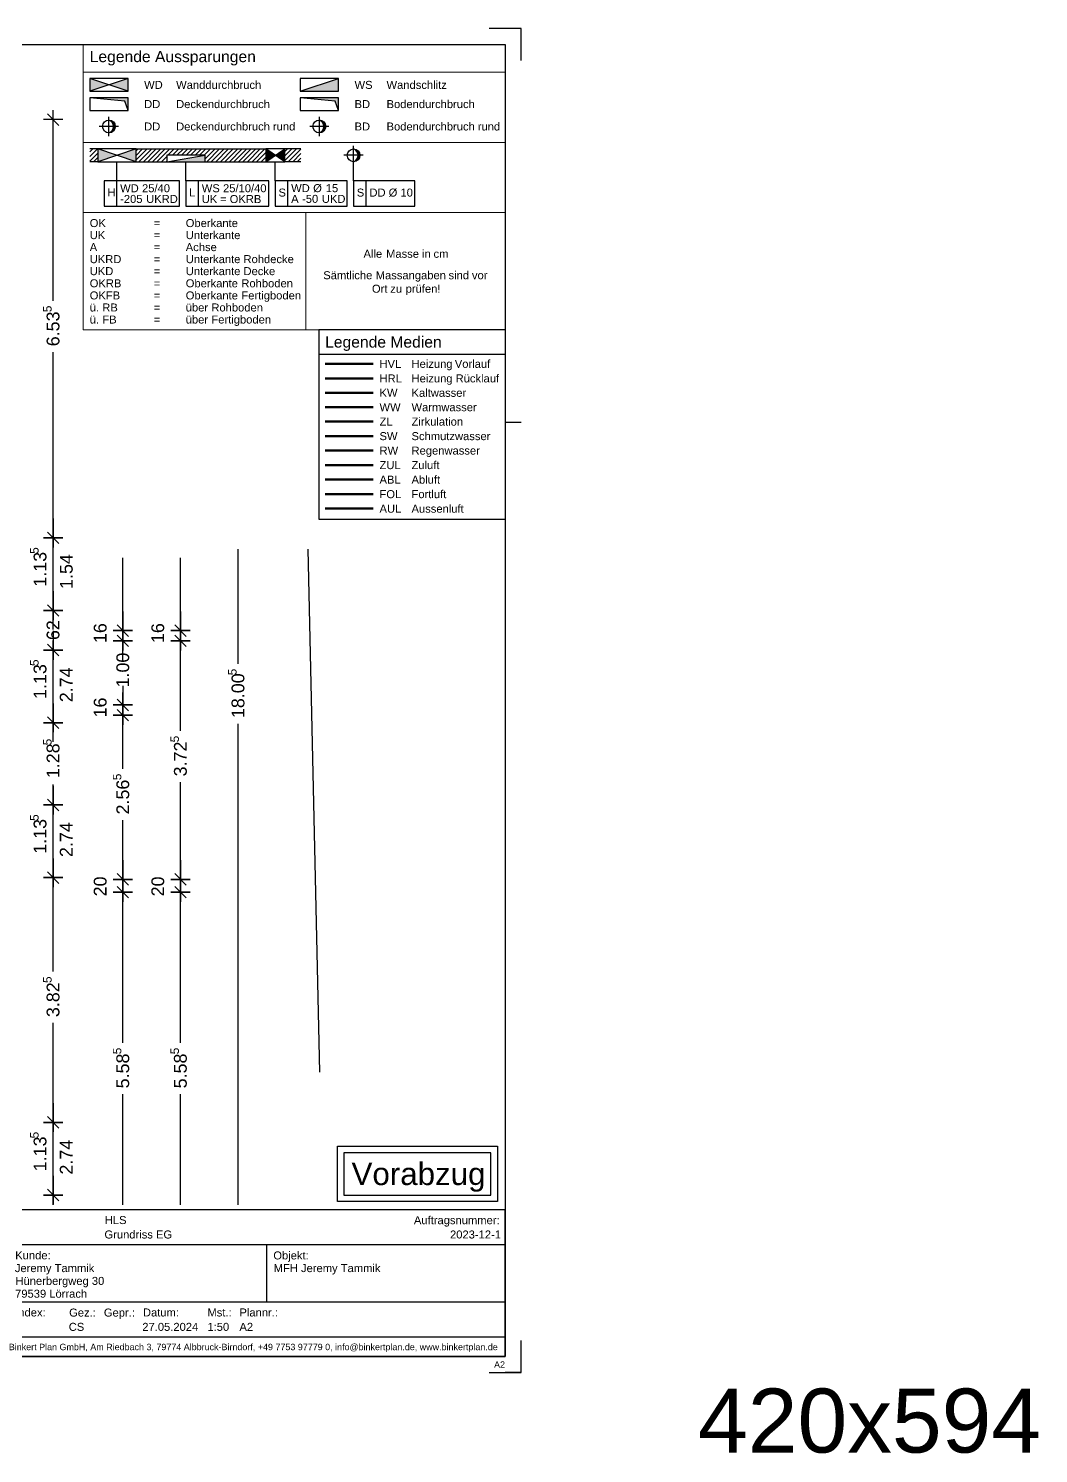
# Model space of a CAD drawing. Extents: x 0 to 756, y -25 to 420.
# Drawn here: x 440.1 to 755.7, y -25.3 to 420 of the extents above; entities that cross this region are included whole.
import ezdxf
from ezdxf.lldxf.tags import DXFTag

# ---------------------------------------------------------------- set-up
doc = ezdxf.new("R2010")
doc.units = 0
doc.layers.get('0').update_dxf_attribs({"lineweight": 25})
doc.layers.get('DEFPOINTS').update_dxf_attribs({"lineweight": 25})
for name, color, linetype, lineweight in [('Standard', 7, 'Continuous', 25), ('X_Legende', 7, 'Continuous', 25), ('X_Plankopf_PB', 7, 'Continuous', 25), ('X_Planrahmen', 7, 'Continuous', 25), ('X_Stempel_Vorabzug', 7, 'Continuous', 25)]:
    doc.layers.add(name, color=color, linetype=linetype, lineweight=lineweight)
doc.styles.get("Standard").update_dxf_attribs({"font": 'arial.ttf'})
tags = doc.linetypes.add('fein_strichliert', pattern=[4, 1, -2, 1]).pattern_tags.tags
tags[8:9] = [DXFTag(74, 4), DXFTag(75, 0), DXFTag(340, '0'), DXFTag(46, 0.0), DXFTag(50, 0.0), DXFTag(44, 0.0), DXFTag(45, 0.0)]
tags[6:7] = [DXFTag(74, 4), DXFTag(75, 0), DXFTag(340, '0'), DXFTag(46, 0.0), DXFTag(50, 0.0), DXFTag(44, 0.0), DXFTag(45, 0.0)]
tags[4:5] = [DXFTag(74, 4), DXFTag(75, 0), DXFTag(340, '0'), DXFTag(46, 0.0), DXFTag(50, 0.0), DXFTag(44, 0.0), DXFTag(45, 0.0)]

# ---------------------------------------------------------------- blocks, each defined once
blk = doc.blocks.new('Blockreferenz-A0T78OPROY', base_point=(0, -25))
at = {"layer": 'X_Planrahmen', "color": 0, "linetype": 'ByBlock', "lineweight": -2, "ltscale": 0.25}
for p, q in [((594, 420), (584, 420)), ((594, 410), (594, 420)), ((20, 415), (589, 415)), ((589, 415), (589, 5)), ((589, 297), (594, 297)), ((594, 0), (594, 10)), ((589, 5), (20, 5)), ((584, 0), (594, 0))]:
    blk.add_line(p, q, dxfattribs=at)
at = {"layer": 'X_Planrahmen', "color": 0, "lineweight": -2, "insert": (649.32, -5), "char_height": 20, "attachment_point": 1}
blk.add_mtext('{\\fArial;420x594}', dxfattribs=at)
blk = doc.blocks.new('Blockreferenz-A0T78OPTOY', base_point=(404, 0))
at = {"layer": 'X_Plankopf_PB', "linetype": 'ByBlock', "lineweight": -2, "ltscale": 0.25, "true_color": 0x380282}
for points in [[(414.73, 26.52), (414.69, 27.42), (414.41, 28.28), (413.91, 29.03), (413.23, 29.62), (412.41, 30.01), (411.53, 30.16), (410.7, 30.09), (409.92, 29.81), (409.23, 29.34), (408.69, 28.71), (408.32, 27.97), (408.14, 27.16), (408.14, 21.75), (407.09, 22.84), (406.37, 24.18), (406.04, 25.66), (406.04, 37.86), (408.23, 37.86), (408.23, 30.74), (409.21, 31.59), (410.4, 32.11), (411.68, 32.29), (413.11, 32.06), (414.44, 31.47), (415.56, 30.55), (416.4, 29.37), (416.89, 28), (417.01, 26.56), (416.83, 25), (416.28, 23.53), (415.37, 22.24), (414.57, 21.54), (413.63, 21.04), (412.59, 20.78), (411.53, 20.76), (411.07, 20.79), (410.62, 20.86), (410.62, 22.85), (411.07, 22.79), (411.52, 22.77), (412.24, 22.85), (412.91, 23.1), (413.5, 23.51), (413.98, 24.05), (414.41, 24.81), (414.67, 25.64)], [(414.63, 18.57), (414.65, 18.7), (414.69, 18.82), (414.77, 18.92), (414.87, 19), (414.99, 19.04), (415.12, 19.06), (415.24, 19.04), (415.36, 19), (415.46, 18.92), (415.54, 18.82), (415.59, 18.7), (415.6, 18.57), (415.59, 18.45), (415.54, 18.33), (415.46, 18.23), (415.36, 18.15), (415.24, 18.1), (415.12, 18.09), (414.99, 18.1), (414.87, 18.15), (414.77, 18.23), (414.69, 18.33), (414.65, 18.45)], [(420.09, 13.55), (420.09, 19.07), (420.86, 19.07), (420.86, 16.01), (422.16, 17.31), (423.14, 17.31), (421.44, 15.61), (423.3, 13.55), (422.31, 13.55), (420.86, 15.19), (420.86, 13.55)], [(427.12, 13.55), (427.12, 16.15), (427.25, 16.47), (427.44, 16.76), (427.7, 17), (428.11, 17.21), (428.56, 17.31), (429.36, 17.31), (429.36, 18.44), (430.12, 18.44), (430.12, 17.31), (431.06, 17.31), (431.06, 16.6), (430.12, 16.6), (430.12, 15.12), (430.2, 14.87), (430.34, 14.64), (430.53, 14.46), (430.76, 14.34), (431.02, 14.28), (431.02, 13.55), (430.54, 13.64), (430.1, 13.86), (429.74, 14.19), (429.49, 14.61), (429.36, 15.08), (429.36, 16.6), (428.64, 16.6), (428.39, 16.52), (428.17, 16.38), (427.99, 16.17), (427.88, 15.93), (427.88, 13.55)], [(418.66, 15.85), (418.6, 16.06), (418.49, 16.25), (418.33, 16.41), (418.14, 16.52), (417.92, 16.57), (417.7, 16.57), (417.49, 16.52), (417.3, 16.41), (417.14, 16.25), (417.02, 16.06), (416.96, 15.85), (416.96, 13.55), (416.2, 13.55), (416.2, 16.08), (416.36, 16.49), (416.62, 16.84), (416.97, 17.11), (417.38, 17.27), (417.81, 17.31), (418.25, 17.27), (418.66, 17.11), (419, 16.84), (419.27, 16.49), (419.42, 16.08), (419.42, 13.55), (418.66, 13.55)], [(415.5, 12.97), (415.5, 10.57), (415.52, 10.25), (415.64, 9.95), (415.83, 9.69), (416.08, 9.5), (416.38, 9.38), (416.38, 8.7), (415.89, 8.83), (415.45, 9.08), (415.1, 9.44), (414.86, 9.88), (414.74, 10.37), (414.74, 12.97)], [(420.74, 11.21), (420.9, 11.62), (421.16, 11.97), (421.51, 12.24), (421.92, 12.4), (422.35, 12.45), (422.79, 12.4), (423.2, 12.24), (423.54, 11.97), (423.81, 11.62), (423.96, 11.21), (423.96, 8.69), (423.2, 8.69), (423.2, 10.99), (423.14, 11.2), (423.03, 11.39), (422.87, 11.54), (422.68, 11.65), (422.46, 11.7), (422.24, 11.7), (422.03, 11.65), (421.84, 11.54), (421.68, 11.39), (421.56, 11.2), (421.5, 10.99), (421.5, 8.69), (420.74, 8.69)]]:
    blk.add_hatch(color=196, dxfattribs=at).paths.add_polyline_path(points)
at = {"layer": 'X_Plankopf_PB', "color": 0, "linetype": 'ByBlock', "lineweight": -2, "ltscale": 0.25}
for p, q in [((404, 5), (404, 50.91)), ((404, 50.91), (589, 50.91)), ((589, 5), (589, 50.91)), ((589, 39.9), (404, 39.9)), ((433.96, 11.04), (433.96, 39.9)), ((514.61, 22.05), (514.61, 39.9)), ((589, 22.05), (433.96, 22.05)), ((589, 11.04), (433.96, 11.04)), ((404, 5), (589, 5)), ((594, 0), (594, 5)), ((594, 0), (589, 0))]:
    blk.add_line(p, q, dxfattribs=at)
at = {"layer": 'X_Plankopf_PB', "color": 196, "linetype": 'ByBlock', "lineweight": -2, "ltscale": 0.25, "true_color": 0x380282}
for points in [[(411.29, 19.12), (410.62, 14.94), (410.56, 15.43)], [(411.29, 19.12), (410.56, 15.43), (410.56, 19.12)], [(411.29, 19.12), (410.8, 14.48), (410.62, 14.94)], [(411.29, 19.12), (411.1, 14.09), (410.8, 14.48)], [(411.29, 19.12), (411.24, 15.37), (411.1, 14.09)], [(411.28, 15.72), (411.29, 19.12), (411.24, 15.37)], [(411.29, 16.89), (411.28, 15.72), (411.29, 19.12)], [(411.24, 15.37), (411.1, 14.09), (411.28, 15.02)], [(411.45, 13.81), (411.1, 14.09), (411.28, 15.02)], [(411.41, 16.03), (411.29, 16.89), (411.28, 15.72)], [(411.45, 13.81), (411.28, 15.02), (411.41, 14.7)], [(411.8, 17.16), (411.41, 16.03), (411.29, 16.89)], [(411.61, 16.29), (411.8, 17.16), (411.41, 16.03)], [(411.45, 13.81), (411.41, 14.7), (411.61, 14.45)], [(411.45, 13.81), (411.61, 14.45), (411.86, 13.63)], [(411.84, 16.47), (411.61, 16.29), (411.8, 17.16)], [(411.61, 14.45), (411.84, 14.27), (411.86, 13.63)], [(412.38, 17.26), (411.84, 16.47), (411.8, 17.16)], [(412.38, 17.26), (412.09, 16.58), (411.84, 16.47)], [(411.84, 14.27), (411.86, 13.63), (412.09, 14.16)], [(411.86, 13.63), (412.09, 14.16), (412.31, 13.55)], [(412.38, 17.26), (412.38, 16.61), (412.09, 16.58)], [(412.09, 14.16), (412.31, 13.55), (412.38, 14.12)], [(412.31, 13.55), (412.38, 14.12), (412.44, 13.55)], [(412.52, 16.6), (412.38, 16.61), (412.38, 17.26)], [(412.52, 16.6), (412.38, 17.26), (412.85, 17.19)], [(412.38, 14.12), (412.44, 13.55), (412.66, 14.16)], [(412.44, 13.55), (412.66, 14.16), (412.9, 13.63)], [(412.52, 16.6), (412.85, 17.19), (412.65, 16.58)], [(412.91, 16.47), (412.65, 16.58), (412.85, 17.19)], [(412.66, 14.16), (412.9, 13.63), (412.91, 14.27)], [(412.91, 16.47), (412.85, 17.19), (413.29, 17.01)], [(412.9, 13.63), (412.91, 14.27), (413.33, 13.83)], [(412.91, 16.47), (413.29, 17.01), (413.15, 16.29)], [(412.91, 14.27), (413.15, 14.45), (413.33, 13.83)], [(413.34, 16.03), (413.15, 16.29), (413.29, 17.01)], [(413.15, 14.45), (413.33, 13.83), (413.34, 14.7)], [(413.34, 16.03), (413.29, 17.01), (413.66, 16.71)], [(413.33, 13.83), (413.34, 14.7), (413.7, 14.13)], [(413.34, 16.03), (413.66, 16.71), (413.47, 15.72)], [(413.34, 14.7), (413.7, 14.13), (413.47, 15.02)], [(413.66, 16.71), (413.52, 15.37), (413.47, 15.72)], [(413.7, 14.13), (413.47, 15.02), (413.52, 15.37)], [(413.7, 14.13), (413.66, 16.71), (413.52, 15.37)], [(413.95, 16.33), (413.7, 14.13), (413.66, 16.71)], [(413.97, 14.51), (413.95, 16.33), (413.7, 14.13)], [(414.13, 15.89), (413.97, 14.51), (413.95, 16.33)], [(414.14, 14.95), (414.13, 15.89), (413.97, 14.51)], [(414.2, 15.42), (414.14, 14.95), (414.13, 15.89)], [(414.74, 13.55), (414.74, 17.32), (415.5, 13.55), (415.5, 17.32)], [(423.14, 15.95), (423.13, 15), (423.1, 15.48)], [(423.13, 15), (423.14, 15.95), (423.29, 14.55)], [(423.14, 15.95), (423.29, 14.55), (423.31, 16.38)], [(423.29, 14.55), (423.31, 16.38), (423.56, 14.15)], [(423.31, 16.38), (423.56, 14.15), (423.59, 16.75)], [(423.56, 14.15), (423.59, 16.75), (423.93, 13.84)], [(423.95, 17.04), (423.8, 15.8), (423.59, 16.75)], [(423.8, 15.8), (423.59, 16.75), (423.8, 15.17)], [(423.59, 16.75), (423.8, 15.17), (423.93, 13.84)], [(423.92, 16.05), (423.95, 17.04), (423.8, 15.8)], [(426.59, 15.17), (423.8, 15.17), (423.8, 15.8)], [(426.59, 15.17), (423.8, 15.8), (425.83, 15.8)], [(423.8, 15.17), (423.93, 13.84), (423.84, 14.91)], [(423.93, 13.84), (423.84, 14.91), (423.95, 14.67)], [(424.09, 16.27), (423.92, 16.05), (423.95, 17.04)], [(424.36, 13.63), (423.93, 13.84), (423.95, 14.67)], [(424.09, 16.27), (423.95, 17.04), (424.38, 17.21)], [(424.36, 13.63), (423.95, 14.67), (424.12, 14.46)], [(424.09, 16.27), (424.38, 17.21), (424.31, 16.44)], [(424.36, 13.63), (424.12, 14.46), (424.33, 14.29)], [(424.56, 16.55), (424.31, 16.44), (424.38, 17.21)], [(424.36, 13.63), (424.33, 14.29), (424.57, 14.19)], [(424.36, 13.63), (424.57, 14.19), (424.84, 13.55)], [(424.56, 16.55), (424.38, 17.21), (424.85, 17.26)], [(424.56, 16.55), (424.85, 17.26), (424.84, 16.6)], [(424.57, 14.19), (424.84, 14.15), (424.84, 13.55)], [(424.84, 16.6), (424.85, 17.26), (425.11, 16.56)], [(424.84, 14.15), (424.84, 13.55), (425.19, 14.21)], [(424.84, 13.55), (425.19, 14.21), (425.35, 13.62)], [(424.85, 17.26), (425.11, 16.56), (425.29, 17.21)], [(425.11, 16.56), (425.29, 17.21), (425.36, 16.45)], [(425.19, 14.21), (425.35, 13.62), (425.51, 14.36)], [(425.29, 17.21), (425.36, 16.45), (425.72, 17.05)], [(425.35, 13.62), (425.51, 14.36), (425.83, 13.82)], [(425.36, 16.45), (425.72, 17.05), (425.58, 16.28)], [(425.51, 14.36), (425.78, 14.58), (425.83, 13.82)], [(425.74, 16.06), (425.58, 16.28), (425.72, 17.05)], [(425.74, 16.06), (425.72, 17.05), (426.08, 16.78)], [(425.74, 16.06), (426.08, 16.78), (425.83, 15.8)], [(425.78, 14.58), (425.83, 13.82), (426, 14.86)], [(426.59, 15.17), (425.83, 15.8), (426.08, 16.78)], [(425.83, 13.82), (426, 14.86), (426.25, 14.13)], [(426, 14.86), (426.25, 14.13), (426.57, 14.53)], [(426.59, 15.17), (426.08, 16.78), (426.36, 16.43)], [(426.59, 15.17), (426.36, 16.43), (426.53, 16.01)], [(426.59, 15.17), (426.53, 16.01), (426.59, 15.56)], [(411.29, 6.84), (410.56, 10.53), (410.62, 11.02)], [(411.29, 6.84), (410.56, 6.84), (410.56, 10.53)], [(411.29, 6.84), (410.62, 11.02), (410.8, 11.48)], [(411.29, 6.84), (410.8, 11.48), (411.1, 11.87)], [(411.47, 12.16), (411.28, 10.94), (411.1, 11.87)], [(411.28, 10.94), (411.1, 11.87), (411.24, 10.59)], [(411.1, 11.87), (411.24, 10.59), (411.29, 6.84)], [(411.24, 10.59), (411.29, 6.84), (411.28, 10.24)], [(411.41, 11.26), (411.47, 12.16), (411.28, 10.94)], [(411.29, 6.84), (411.28, 10.24), (411.29, 9.08)], [(411.28, 10.24), (411.29, 9.08), (411.41, 9.93)], [(411.29, 9.08), (411.41, 9.93), (411.8, 8.8)], [(411.61, 11.51), (411.41, 11.26), (411.47, 12.16)], [(411.41, 9.93), (411.8, 8.8), (411.61, 9.67)], [(411.91, 12.35), (411.61, 11.51), (411.47, 12.16)], [(411.91, 12.35), (411.84, 11.7), (411.61, 11.51)], [(411.8, 8.8), (411.61, 9.67), (411.84, 9.49)], [(412.38, 8.71), (411.8, 8.8), (411.84, 9.49)], [(411.91, 12.35), (412.09, 11.8), (411.84, 11.7)], [(412.38, 8.71), (411.84, 9.49), (412.09, 9.39)], [(411.91, 12.35), (412.38, 12.41), (412.09, 11.8)], [(412.38, 12.41), (412.38, 11.84), (412.09, 11.8)], [(412.38, 8.71), (412.09, 9.39), (412.38, 9.35)], [(412.85, 12.34), (412.66, 11.8), (412.38, 12.41)], [(412.66, 11.8), (412.38, 12.41), (412.38, 11.84)], [(412.85, 8.77), (412.38, 8.71), (412.52, 9.36)], [(412.38, 8.71), (412.38, 9.35), (412.52, 9.36)], [(412.85, 8.77), (412.52, 9.36), (412.65, 9.38)], [(412.85, 8.77), (412.65, 9.38), (412.91, 9.49)], [(412.91, 11.7), (412.85, 12.34), (412.66, 11.8)], [(413.3, 12.15), (412.91, 11.7), (412.85, 12.34)], [(412.85, 8.77), (412.91, 9.49), (413.29, 8.96)], [(413.3, 12.15), (413.15, 11.51), (412.91, 11.7)], [(412.91, 9.49), (413.15, 9.67), (413.29, 8.96)], [(413.34, 11.26), (413.3, 12.15), (413.15, 11.51)], [(413.15, 9.67), (413.29, 8.96), (413.34, 9.93)], [(413.29, 8.96), (413.34, 9.93), (413.66, 9.25)], [(413.68, 11.86), (413.34, 11.26), (413.3, 12.15)], [(413.47, 10.94), (413.68, 11.86), (413.34, 11.26)], [(413.34, 9.93), (413.66, 9.25), (413.47, 10.24)], [(413.52, 10.59), (413.47, 10.94), (413.68, 11.86)], [(413.47, 10.24), (413.52, 10.59), (413.66, 9.25)], [(413.52, 10.59), (413.66, 9.25), (413.68, 11.86)], [(413.66, 9.25), (413.68, 11.86), (413.95, 9.63)], [(413.68, 11.86), (413.95, 9.63), (413.96, 11.47)], [(413.95, 9.63), (413.96, 11.47), (414.13, 10.07)], [(413.96, 11.47), (414.13, 10.07), (414.14, 11.02)], [(414.13, 10.07), (414.14, 11.02), (414.2, 10.54)], [(416.53, 10.54), (416.59, 11.02), (416.59, 10.07)], [(416.59, 11.02), (416.59, 10.07), (416.76, 11.47)], [(416.59, 10.07), (416.76, 11.47), (416.78, 9.63)], [(416.76, 11.47), (416.78, 9.63), (417.05, 11.86)], [(416.78, 9.63), (417.05, 11.86), (417.06, 9.25)], [(417.05, 11.86), (417.26, 10.94), (417.43, 12.15)], [(417.06, 9.25), (417.21, 10.59), (417.05, 11.86)], [(417.21, 10.59), (417.05, 11.86), (417.26, 10.94)], [(417.26, 10.24), (417.06, 9.25), (417.21, 10.59)], [(417.44, 8.96), (417.26, 10.24), (417.06, 9.25)], [(417.26, 10.94), (417.43, 12.15), (417.39, 11.26)], [(417.39, 9.93), (417.44, 8.96), (417.26, 10.24)], [(417.58, 11.51), (417.39, 11.26), (417.43, 12.15)], [(417.44, 8.96), (417.39, 9.93), (417.58, 9.67)], [(417.58, 11.51), (417.43, 12.15), (417.87, 12.34)], [(417.88, 8.77), (417.44, 8.96), (417.58, 9.67)], [(417.58, 11.51), (417.87, 12.34), (417.82, 11.7)], [(417.88, 8.77), (417.58, 9.67), (417.82, 9.49)], [(418.07, 11.8), (417.82, 11.7), (417.87, 12.34)], [(417.88, 8.77), (417.82, 9.49), (418.08, 9.38)], [(418.07, 11.8), (417.87, 12.34), (418.35, 12.41)], [(417.88, 8.77), (418.08, 9.38), (418.35, 8.71)], [(418.07, 11.8), (418.35, 12.41), (418.35, 11.84)], [(418.08, 9.38), (418.2, 9.36), (418.35, 8.71)], [(418.2, 9.36), (418.35, 8.71), (418.35, 9.35)], [(418.82, 12.35), (418.35, 11.84), (418.35, 12.41)], [(418.82, 12.35), (418.64, 11.8), (418.35, 11.84)], [(418.35, 9.35), (418.93, 8.8), (418.64, 9.39)], [(418.35, 8.71), (418.35, 9.35), (418.93, 8.8)], [(418.82, 12.35), (418.89, 11.7), (418.64, 11.8)], [(418.64, 9.39), (418.89, 9.49), (418.93, 8.8)], [(418.82, 12.35), (419.26, 12.16), (418.89, 11.7)], [(419.26, 12.16), (419.12, 11.51), (418.89, 11.7)], [(418.89, 9.49), (418.93, 8.8), (419.12, 9.67)], [(418.93, 8.8), (419.12, 9.67), (419.44, 9.08)], [(419.32, 11.26), (419.26, 12.16), (419.12, 11.51)], [(419.12, 9.67), (419.44, 9.08), (419.32, 9.93)], [(419.63, 11.87), (419.32, 11.26), (419.26, 12.16)], [(419.45, 10.94), (419.63, 11.87), (419.32, 11.26)], [(419.44, 9.08), (419.32, 9.93), (419.45, 10.24)], [(420.17, 8.69), (419.44, 9.08), (419.45, 10.24)], [(420.17, 8.69), (419.44, 8.69), (419.44, 9.08)], [(419.49, 10.59), (419.45, 10.94), (419.63, 11.87)], [(420.17, 8.69), (419.45, 10.24), (419.49, 10.59)], [(420.17, 8.69), (419.49, 10.59), (419.63, 11.87)], [(420.17, 8.69), (419.63, 11.87), (419.93, 11.48)], [(420.17, 8.69), (419.93, 11.48), (420.11, 11.02)], [(420.17, 8.69), (420.11, 11.02), (420.17, 10.53)]]:
    blk.add_solid(points, dxfattribs=at)
at = {"layer": 'X_Plankopf_PB', "color": 0, "linetype": 'ByBlock', "lineweight": -2, "ltscale": 0.25, "attachment_point": 1}
for s, insert, char_height in [('{\\fArial;Planungsphase:}', (406, 48.91), 2.5), ('{\\fArial;Auftragsnummer:}', (560.53, 48.87), 2.5), ('{\\fArial;2023-12-1}', (571.82, 44.4), 2.5), ('{\\fArial;Kunde:}', (435.96, 37.9), 2.5), ('{\\fArial;Objekt:}', (516.61, 37.86), 2.5), ('{\\fArial;Index:}', (435.96, 20.04), 2.5), ('{\\fArial;Gez.:}', (452.81, 20), 2.5), ('{\\fArial;Gepr.:}', (463.66, 20), 2.5), ('{\\fArial;Datum:}', (475.87, 20.04), 2.5), ('{\\fArial;Mst.:}', (496.02, 20.04), 2.5), ('{\\fArial;Plannr.:}', (506.02, 20.04), 2.5), ('{\\fArial;0}', (435.96, 15.53), 2.5), ('{\\fArial;1:50}', (496.02, 15.54), 2.5), ('{\\fArial;A2}', (506.02, 15.54), 2.5), ('{\\fArial;Binkert Plan GmbH, Am Riedbach 3, 79774 Albbruck-Birndorf, +49 7753 97779 0, info@binkertplan.de, www.binkertplan.de}', (433.96, 9), 2)]:
    blk.add_mtext(s, dxfattribs=dict(at, insert=insert, char_height=char_height))
at = {"layer": 'X_Plankopf_PB', "color": 0, "lineweight": -2, "attachment_point": 1}
for s, insert, char_height in [('{\\fArial;Entwurf}', (405.99, 44.4), 2.5), ('{\\fArial;Grundriss EG}', (463.84, 44.4), 2.5), ('{\\fArial;HLS}', (463.94, 48.91), 2.5), ('{\\fArial;Jeremy Tammik}', (435.85, 33.9), 2.5), ('{\\fArial;MFH Jeremy Tammik}', (516.72, 33.9), 2.5), ('{\\fArial;Hünerbergweg 30}', (436.03, 29.9), 2.5), ('{\\fArial;79539 Lörrach}', (435.92, 25.9), 2.5), ('{\\fArial;CS}', (452.69, 15.54), 2.5), ('{\\fArial;27.05.2024}', (475.67, 15.54), 2.5), ('{\\fArial;A2}', (585.58, 3.5), 2)]:
    blk.add_mtext(s, dxfattribs=dict(at, insert=insert, char_height=char_height))
blk = doc.blocks.new('Blockreferenz-A0T78OPVOY', base_point=(536.61, 53.49))
at = {"color": 0, "linetype": 'ByBlock', "lineweight": -2, "ltscale": 0.25}
for p, q in [((536.61, 70.71), (586.61, 70.71)), ((536.61, 53.49), (536.61, 70.71)), ((586.61, 70.71), (586.61, 53.49)), ((586.61, 53.49), (536.61, 53.49))]:
    blk.add_line(p, q, dxfattribs=at)
at = {"color": 1, "linetype": 'ByBlock', "lineweight": -2, "ltscale": 0.25, "true_color": 0xff0000}
for p, q in [((538.61, 68.71), (538.61, 55.49)), ((584.61, 68.71), (538.61, 68.71)), ((584.61, 55.49), (584.61, 68.71)), ((538.61, 55.49), (584.61, 55.49))]:
    blk.add_line(p, q, dxfattribs=at)
at = {"color": 1, "lineweight": -2, "true_color": 0xff0000, "insert": (541.05, 65.6), "char_height": 7, "attachment_point": 1}
blk.add_mtext('{\\fArial;Vorabzug}', dxfattribs=at)
blk = doc.blocks.new('Blockreferenz-A0T78OPXOY', base_point=(530.79, 266.7))
at = {"layer": 'X_Legende', "color": 0, "linetype": 'ByBlock', "lineweight": -2, "ltscale": 0.25}
for p, q in [((589, 325.81), (530.79, 325.81)), ((530.79, 325.81), (530.79, 266.7)), ((589, 325.81), (589, 266.7)), ((530.79, 318.24), (589, 318.24)), ((530.79, 266.7), (589, 266.7))]:
    blk.add_line(p, q, dxfattribs=at)
at = {"layer": 'X_Legende', "color": 1, "linetype": 'ByBlock', "lineweight": 70, "ltscale": 0.7, "true_color": 0xff0000}
blk.add_line((547.79, 315.23), (532.79, 315.23), dxfattribs=at)
at = {"layer": 'X_Legende', "color": 5, "linetype": 'fein_strichliert', "lineweight": 70, "ltscale": 0.49, "true_color": 0x0000ff}
blk.add_line((547.79, 310.68), (532.79, 310.68), dxfattribs=at)
at = {"layer": 'X_Legende', "color": 3, "linetype": 'ByBlock', "lineweight": 70, "ltscale": 0.7, "true_color": 0x00ff00}
blk.add_line((547.79, 306.18), (532.79, 306.18), dxfattribs=at)
at = {"layer": 'X_Legende', "color": 1, "linetype": 'fein_strichliert', "lineweight": 70, "ltscale": 0.49, "true_color": 0xff0000}
blk.add_line((547.79, 301.68), (532.79, 301.68), dxfattribs=at)
at = {"layer": 'X_Legende', "color": 230, "linetype": 'fein_strichliert', "lineweight": 70, "ltscale": 0.49, "true_color": 0xff0080}
blk.add_line((547.79, 297.18), (532.79, 297.18), dxfattribs=at)
at = {"layer": 'X_Legende', "color": 57, "linetype": 'ByBlock', "lineweight": 70, "ltscale": 0.7, "true_color": 0x808040}
blk.add_line((547.79, 292.64), (532.79, 292.64), dxfattribs=at)
at = {"layer": 'X_Legende', "color": 150, "linetype": 'fein_strichliert', "lineweight": 70, "ltscale": 0.49, "true_color": 0x0080ff}
blk.add_line((547.79, 288.13), (532.79, 288.13), dxfattribs=at)
at = {"layer": 'X_Legende', "color": 6, "linetype": 'ByBlock', "lineweight": 70, "ltscale": 0.7, "true_color": 0xff00ff}
blk.add_line((547.79, 283.59), (532.79, 283.59), dxfattribs=at)
at = {"layer": 'X_Legende', "color": 2, "linetype": 'ByBlock', "lineweight": 70, "ltscale": 0.7, "true_color": 0xffff00}
blk.add_line((547.79, 279.05), (532.79, 279.05), dxfattribs=at)
at = {"layer": 'X_Legende', "color": 24, "linetype": 'ByBlock', "lineweight": 70, "ltscale": 0.7, "true_color": 0x993300}
blk.add_line((547.79, 274.51), (532.79, 274.51), dxfattribs=at)
at = {"layer": 'X_Legende', "color": 70, "linetype": 'ByBlock', "lineweight": 70, "ltscale": 0.7, "true_color": 0x66ff33}
blk.add_line((547.79, 269.97), (532.79, 269.97), dxfattribs=at)
at = {"layer": 'X_Legende', "color": 0, "linetype": 'ByBlock', "lineweight": -2, "ltscale": 0.25, "attachment_point": 1}
for s, insert, char_height in [('{\\fArial;Legende Medien}', (532.79, 323.8), 3.5), ('{\\fArial;HVL}', (549.79, 316.46), 2.5), ('{\\fArial;Heizung}', (559.79, 316.46), 2.5), ('{\\fArial;Vorlauf}', (573.31, 316.46), 2.5), ('{\\fArial;HRL}', (549.79, 311.91), 2.5), ('{\\fArial;Heizung}', (559.79, 311.91), 2.5), ('{\\fArial;Rücklauf}', (573.57, 311.91), 2.5), ('{\\fArial;KW}', (549.79, 307.41), 2.5), ('{\\fArial;Kaltwasser}', (559.79, 307.41), 2.5), ('{\\fArial;WW}', (549.79, 302.91), 2.5), ('{\\fArial;Warmwasser}', (559.79, 302.91), 2.5), ('{\\fArial;ZL}', (549.79, 298.41), 2.5), ('{\\fArial;Zirkulation}', (559.79, 298.41), 2.5), ('{\\fArial;SW}', (549.79, 293.87), 2.5), ('{\\fArial;Schmutzwasser}', (559.79, 293.87), 2.5), ('{\\fArial;RW}', (549.79, 289.36), 2.5), ('{\\fArial;Regenwasser}', (559.79, 289.36), 2.5), ('{\\fArial;ZUL}', (549.79, 284.82), 2.5), ('{\\fArial;Zuluft}', (559.79, 284.82), 2.5), ('{\\fArial;ABL}', (549.79, 280.28), 2.5), ('{\\fArial;Abluft}', (559.79, 280.28), 2.5), ('{\\fArial;FOL}', (549.79, 275.74), 2.5), ('{\\fArial;Fortluft}', (559.79, 275.74), 2.5), ('{\\fArial;AUL}', (549.79, 271.2), 2.5), ('{\\fArial;Aussenluft}', (559.79, 271.2), 2.5)]:
    blk.add_mtext(s, dxfattribs=dict(at, insert=insert, char_height=char_height))
blk = doc.blocks.new('Blockreferenz-A0T78OPZOY', base_point=(457.24, 325.81))
at = {"layer": 'X_Legende', "linetype": 'ByBlock', "lineweight": -2, "ltscale": 0.25, "true_color": 0xff0000}
for points in [[(465.24, 391.38), (465.76, 391.31), (466.24, 391.12), (466.66, 390.8), (466.97, 390.38), (467.17, 389.9), (467.24, 389.38), (467.17, 388.87), (466.97, 388.38), (466.66, 387.97), (466.24, 387.65), (465.76, 387.45), (465.24, 387.38), (465.75, 387.65), (466.16, 388.05), (466.46, 388.54), (466.61, 389.1), (466.61, 389.67), (466.46, 390.22), (466.16, 390.72), (465.75, 391.11)], [(530.99, 391.38), (531.5, 391.31), (531.99, 391.12), (532.4, 390.8), (532.72, 390.38), (532.92, 389.9), (532.99, 389.38), (532.92, 388.87), (532.72, 388.38), (532.4, 387.97), (531.99, 387.65), (531.5, 387.45), (530.99, 387.38), (531.49, 387.65), (531.91, 388.05), (532.2, 388.54), (532.36, 389.1), (532.36, 389.67), (532.2, 390.22), (531.91, 390.72), (531.49, 391.11)], [(541.68, 382.38), (542.2, 382.32), (542.68, 382.12), (543.1, 381.8), (543.41, 381.38), (543.61, 380.9), (543.68, 380.38), (543.61, 379.87), (543.41, 379.38), (543.1, 378.97), (542.68, 378.65), (542.2, 378.45), (541.68, 378.38), (542.19, 378.66), (542.6, 379.05), (542.9, 379.54), (543.05, 380.1), (543.05, 380.67), (542.9, 381.22), (542.6, 381.72), (542.19, 382.11)]]:
    blk.add_hatch(color=1, dxfattribs=at).paths.add_polyline_path(points)
at = {"layer": 'X_Legende', "color": 0, "linetype": 'ByBlock', "lineweight": 18, "ltscale": 0.18}
for p, q in [((589, 415), (457.24, 415)), ((457.24, 325.81), (457.24, 415)), ((589, 325.81), (589, 415)), ((589, 406.38), (457.24, 406.38)), ((589, 384.38), (457.24, 384.38)), ((589, 362.49), (457.24, 362.49)), ((526.74, 325.81), (526.74, 362.49)), ((589, 325.81), (457.24, 325.81))]:
    blk.add_line(p, q, dxfattribs=at)
at = {"layer": 'X_Legende', "color": 1, "linetype": 'ByBlock', "lineweight": -2, "ltscale": 0.25, "true_color": 0xff0000}
for p, q in [((459.24, 404.38), (459.24, 400.38)), ((471.24, 404.38), (459.24, 404.38)), ((471.24, 400.38), (459.24, 404.38)), ((471.24, 404.38), (459.24, 400.38)), ((471.24, 400.38), (471.24, 404.38)), ((536.99, 404.38), (524.99, 404.38)), ((524.99, 404.38), (524.99, 400.38)), ((524.99, 400.38), (536.99, 404.38)), ((536.99, 400.38), (536.99, 404.38)), ((459.24, 400.38), (471.24, 400.38)), ((470.2, 397.34), (459.24, 398.38)), ((471.24, 398.38), (459.24, 398.38)), ((459.24, 398.38), (459.24, 394.38)), ((471.24, 394.38), (470.2, 397.34)), ((471.24, 394.38), (471.24, 398.38)), ((524.99, 400.38), (536.99, 400.38)), ((536.99, 398.38), (524.99, 398.38)), ((535.95, 397.34), (524.99, 398.38)), ((524.99, 398.38), (524.99, 394.38)), ((536.99, 394.38), (535.95, 397.34)), ((536.99, 394.38), (536.99, 398.38)), ((459.24, 394.38), (471.24, 394.38)), ((465.24, 386.38), (465.24, 392.38)), ((524.99, 394.38), (536.99, 394.38)), ((530.99, 386.38), (530.99, 392.38)), ((468.24, 389.38), (462.24, 389.38)), ((533.99, 389.38), (527.99, 389.38)), ((541.68, 377.38), (541.68, 383.38)), ((473.74, 378.38), (461.74, 382.38)), ((473.74, 382.38), (461.74, 378.38)), ((473.74, 382.38), (461.74, 382.38)), ((461.74, 382.38), (461.74, 378.38)), ((473.74, 378.38), (473.74, 382.38)), ((495.29, 380.38), (483.29, 380.38)), ((483.29, 380.38), (483.29, 378.38)), ((483.29, 378.38), (495.29, 380.38)), ((495.29, 378.38), (495.29, 380.38)), ((514.22, 382.38), (514.22, 378.38)), ((520.22, 382.38), (514.22, 382.38)), ((514.22, 378.38), (520.22, 382.38)), ((520.22, 378.38), (514.22, 382.38)), ((520.22, 378.38), (520.22, 382.38)), ((544.68, 380.38), (538.68, 380.38)), ((461.74, 378.38), (473.74, 378.38)), ((467.74, 372.38), (467.74, 378.38)), ((483.29, 378.38), (495.29, 378.38)), ((489.29, 372.38), (489.29, 378.38)), ((514.22, 378.38), (520.22, 378.38)), ((517.22, 372.38), (517.22, 378.38)), ((541.68, 372.38), (541.68, 377.38)), ((487.29, 372.38), (463.78, 372.38)), ((463.78, 372.38), (463.78, 364.49)), ((467.74, 364.49), (467.74, 372.38)), ((487.29, 364.49), (487.29, 372.38)), ((515.22, 372.38), (489.29, 372.38)), ((489.29, 372.38), (489.29, 364.49)), ((493.25, 364.49), (493.25, 372.38)), ((515.22, 364.49), (515.22, 372.38)), ((539.68, 372.38), (517.22, 372.38)), ((517.22, 372.38), (517.22, 364.49)), ((521.18, 364.49), (521.18, 372.38)), ((539.68, 364.49), (539.68, 372.38)), ((560.79, 372.38), (541.68, 372.38)), ((541.68, 372.38), (541.68, 364.49)), ((545.64, 364.49), (545.64, 372.38)), ((560.79, 364.49), (560.79, 372.38)), ((463.78, 364.49), (487.29, 364.49)), ((489.29, 364.49), (515.22, 364.49)), ((517.22, 364.49), (539.68, 364.49)), ((541.68, 364.49), (560.79, 364.49))]:
    blk.add_line(p, q, dxfattribs=at)
at = {"layer": 'X_Legende', "color": 8, "lineweight": -2, "true_color": 0x808080}
for p, q in [((459.24, 380), (461.63, 382.38)), ((459.24, 381.41), (460.22, 382.38)), ((459.24, 378.58), (461.74, 381.08)), ((460.46, 378.38), (461.74, 379.67)), ((473.74, 378.94), (477.19, 382.38)), ((473.74, 380.35), (475.77, 382.38)), ((473.74, 381.77), (474.36, 382.38)), ((474.6, 378.38), (478.6, 382.38)), ((476.02, 378.38), (480.02, 382.38)), ((477.43, 378.38), (481.43, 382.38)), ((478.85, 378.38), (482.85, 382.38)), ((480.26, 378.38), (484.26, 382.38)), ((481.67, 378.38), (483.29, 380)), ((483.09, 378.38), (483.29, 378.59)), ((483.67, 380.38), (485.67, 382.38)), ((485.09, 380.38), (487.09, 382.38)), ((486.5, 380.38), (488.5, 382.38)), ((487.92, 380.38), (489.92, 382.38)), ((489.33, 380.38), (491.33, 382.38)), ((490.74, 380.38), (492.74, 382.38)), ((492.16, 380.38), (494.16, 382.38)), ((493.57, 380.38), (495.57, 382.38)), ((494.99, 380.38), (496.99, 382.38)), ((495.29, 379.28), (498.4, 382.38)), ((495.82, 378.38), (499.82, 382.38)), ((497.23, 378.38), (501.23, 382.38)), ((498.64, 378.38), (502.64, 382.38)), ((500.06, 378.38), (504.06, 382.38)), ((501.47, 378.38), (505.47, 382.38)), ((502.89, 378.38), (506.89, 382.38)), ((504.3, 378.38), (508.3, 382.38)), ((505.72, 378.38), (509.72, 382.38)), ((507.13, 378.38), (511.13, 382.38)), ((508.54, 378.38), (512.54, 382.38)), ((509.96, 378.38), (513.96, 382.38)), ((511.37, 378.38), (514.22, 381.23)), ((512.79, 378.38), (514.22, 379.82)), ((520.22, 378.75), (523.86, 382.38)), ((520.22, 380.16), (522.44, 382.38)), ((520.22, 381.58), (521.03, 382.38)), ((521.27, 378.38), (525.22, 382.33)), ((522.69, 378.38), (525.22, 380.92)), ((524.1, 378.38), (525.22, 379.51)), ((514.2, 378.38), (514.22, 378.41))]:
    blk.add_line(p, q, dxfattribs=at)
at = {"layer": 'X_Legende', "color": 8, "linetype": 'ByBlock', "lineweight": -2, "ltscale": 0.25, "true_color": 0x808080}
for p, q in [((461.74, 382.38), (459.24, 382.38)), ((473.74, 382.38), (514.22, 382.38)), ((525.22, 382.38), (520.22, 382.38)), ((461.74, 378.38), (459.24, 378.38)), ((473.74, 378.38), (483.29, 378.38)), ((495.29, 378.38), (514.22, 378.38)), ((525.22, 378.38), (520.22, 378.38))]:
    blk.add_line(p, q, dxfattribs=at)
at = {"layer": 'X_Legende', "color": 1, "linetype": 'ByBlock', "lineweight": -2, "ltscale": 0.25, "true_color": 0xff0000}
for centre in [(465.24, 389.38), (530.99, 389.38), (541.68, 380.38)]:
    blk.add_circle(centre, 2, dxfattribs=at)
for centre in [(464.5, 389.38), (530.24, 389.38), (540.94, 380.38)]:
    blk.add_ellipse(centre, major_axis=(0.74, -2), ratio=1, start_param=0, end_param=2.428543, dxfattribs=at)
for points in [[(459.24, 404.38), (465.24, 402.38), (459.24, 400.38)], [(465.24, 402.38), (471.24, 404.38), (471.24, 400.38)], [(524.99, 400.38), (536.99, 404.38), (536.99, 400.38)], [(459.24, 398.38), (471.24, 398.38), (470.2, 397.34), (471.24, 394.38)], [(524.99, 398.38), (536.99, 398.38), (535.95, 397.34), (536.99, 394.38)], [(461.74, 382.38), (467.74, 380.38), (461.74, 378.38)], [(467.74, 380.38), (473.74, 382.38), (473.74, 378.38)], [(483.29, 378.38), (495.29, 380.38), (495.29, 378.38)], [(514.22, 378.38), (514.22, 382.38), (517.22, 380.38)], [(520.22, 378.38), (517.22, 380.38), (520.22, 382.38)]]:
    blk.add_solid(points, dxfattribs=at)
at = {"layer": 'X_Legende', "color": 0, "linetype": 'ByBlock', "lineweight": -2, "ltscale": 0.25, "attachment_point": 1}
for s, insert, char_height in [('{\\fArial;Legende Aussparungen}', (459.24, 412.99), 3.5), ('{\\fArial;WD}', (476.24, 403.63), 2.5), ('{\\fArial;Wanddurchbruch}', (486.24, 403.63), 2.5), ('{\\fArial;WS}', (541.99, 403.63), 2.5), ('{\\fArial;Wandschlitz}', (551.99, 403.63), 2.5), ('{\\fArial;DD}', (476.24, 397.63), 2.5), ('{\\fArial;Deckendurchbruch}', (486.24, 397.63), 2.5), ('{\\fArial;BD}', (541.99, 397.63), 2.5), ('{\\fArial;Bodendurchbruch}', (551.99, 397.63), 2.5), ('{\\fArial;DD}', (476.24, 390.63), 2.5), ('{\\fArial;Deckendurchbruch}', (486.24, 390.63), 2.5), ('{\\fArial;rund}', (516.48, 390.63), 2.5), ('{\\fArial;BD}', (541.99, 390.63), 2.5), ('{\\fArial;Bodendurchbruch}', (551.99, 390.63), 2.5), ('{\\fArial;rund}', (580.49, 390.63), 2.5), ('{\\fArial;OK}', (459.24, 360.45), 2.5), ('{\\fArial;UK}', (459.24, 356.69), 2.5), ('{\\fArial;=}', (479.24, 360.45), 2.5), ('{\\fArial;Oberkante}', (489.24, 360.45), 2.5), ('{\\fArial;Unterkante}', (489.24, 356.69), 2.5), ('{\\fArial;A}', (459.24, 352.94), 2.5), ('{\\fArial;=}', (479.24, 356.69), 2.5), ('{\\fArial;=}', (479.24, 352.94), 2.5), ('{\\fArial;Achse}', (489.24, 352.94), 2.5), ('{\\fArial;UKRD}', (459.24, 349.18), 2.5), ('{\\fArial;=}', (479.24, 349.18), 2.5), ('{\\fArial;Unterkante}', (489.24, 349.18), 2.5), ('{\\fArial;Rohdecke}', (507.29, 349.18), 2.5), ('{\\fArial;Alle}', (544.79, 350.86), 2.5), ('{\\fArial;Masse}', (551.84, 350.86), 2.5), ('{\\fArial;in}', (563.07, 350.86), 2.5), ('{\\fArial;cm}', (566.67, 350.86), 2.5), ('{\\fArial;UKD}', (459.24, 345.43), 2.5), ('{\\fArial;=}', (479.24, 345.43), 2.5), ('{\\fArial;Unterkante}', (489.24, 345.43), 2.5), ('{\\fArial;Decke}', (507.29, 345.43), 2.5), ('{\\fArial;OKRB}', (459.24, 341.63), 2.5), ('{\\fArial;=}', (479.24, 341.63), 2.5), ('{\\fArial;Oberkante}', (489.24, 341.63), 2.5), ('{\\fArial;Rohboden}', (506.62, 341.63), 2.5), ('{\\fArial;OKFB}', (459.24, 337.84), 2.5), ('{\\fArial;ü.}', (459.24, 334.07), 2.5), ('{\\fArial;RB}', (463.17, 334.07), 2.5), ('{\\fArial;=}', (479.24, 337.84), 2.5), ('{\\fArial;Oberkante}', (489.24, 337.84), 2.5), ('{\\fArial;über}', (489.24, 334.07), 2.5), ('{\\fArial;Rohboden}', (497.25, 334.07), 2.5), ('{\\fArial;Fertigboden}', (506.63, 337.84), 2.5), ('{\\fArial;ü.}', (459.24, 330.31), 2.5), ('{\\fArial;FB}', (463.18, 330.31), 2.5), ('{\\fArial;=}', (479.24, 334.07), 2.5), ('{\\fArial;=}', (479.24, 330.31), 2.5), ('{\\fArial;über}', (489.24, 330.31), 2.5), ('{\\fArial;Fertigboden}', (497.26, 330.31), 2.5)]:
    blk.add_mtext(s, dxfattribs=dict(at, insert=insert, char_height=char_height))
at = {"layer": 'X_Legende', "color": 1, "linetype": 'ByBlock', "lineweight": -2, "ltscale": 0.25, "true_color": 0xff0000, "char_height": 2.5, "attachment_point": 1}
for s, insert in [('{\\fArial;H}', (464.78, 370.02)), ('{\\fArial;WD}', (468.74, 371.33)), ('{\\fArial;25/40}', (475.58, 371.33)), ('{\\fArial;WS}', (494.25, 371.33)), ('{\\fArial;25/10/40}', (500.89, 371.33)), ('{\\fArial;WD}', (522.18, 371.36)), ('{\\fArial;Ø}', (529.06, 371.36)), ('{\\fArial;15}', (532.99, 371.36)), ('{\\fArial;DD Ø 10}', (546.64, 369.98)), ('{\\fArial;-205}', (468.74, 367.99)), ('{\\fArial;UKRD}', (476.87, 367.99)), ('{\\fArial;UK}', (494.25, 367.96)), ('{\\fArial;=}', (499.99, 367.96)), ('{\\fArial;OKRB}', (502.97, 367.96)), ('{\\fArial;A}', (522.18, 368.02)), ('{\\fArial;-50}', (525.59, 368.02)), ('{\\fArial;UKD}', (531.77, 368.02)), ('{\\fArial;Sämtliche}', (532.21, 344.15)), ('{\\fArial;Massangaben}', (548.6, 344.15)), ('{\\fArial;sind}', (571.36, 344.15)), ('{\\fArial;vor}', (578.67, 344.15)), ('{\\fArial;Ort}', (547.43, 339.94)), ('{\\fArial;zu}', (553.14, 339.94)), ('{\\fArial;prüfen!}', (557.96, 339.94))]:
    blk.add_mtext(s, dxfattribs=dict(at, insert=insert))
at = {"layer": 'X_Legende', "color": 5, "linetype": 'ByBlock', "lineweight": -2, "ltscale": 0.25, "true_color": 0x0000ff, "insert": (490.29, 370.02), "char_height": 2.5, "attachment_point": 1}
blk.add_mtext('{\\fArial;L}', dxfattribs=at)
at = {"layer": 'X_Legende', "color": 3, "linetype": 'ByBlock', "lineweight": -2, "ltscale": 0.25, "true_color": 0x00ff00, "char_height": 2.5, "attachment_point": 1}
for insert in [(518.22, 369.98), (542.68, 369.98)]:
    blk.add_mtext('{\\fArial;S}', dxfattribs=dict(at, insert=insert))
blk = doc.blocks.new('Referenz-A0T78OQ1OY')
at = {"layer": 'DEFPOINTS', "color": 0, "linetype": 'Continuous', "lineweight": -2, "ltscale": 0.25}
for p, q in [((447.8, 260.85), (447.8, 260.85)), ((447.8, 238.15), (447.8, 238.15)), ((469.59, 231.86), (469.59, 231.86)), ((487.59, 231.86), (487.59, 231.86)), ((469.59, 228.66), (469.59, 228.66)), ((487.59, 228.66), (487.59, 228.66)), ((447.8, 225.77), (447.8, 225.77)), ((469.59, 208.63), (469.59, 208.63)), ((469.59, 205.43), (469.59, 205.43)), ((447.8, 203.07), (447.8, 203.07)), ((447.8, 177.38), (447.8, 177.38)), ((447.8, 154.68), (447.8, 154.68)), ((469.59, 154.13), (469.59, 154.13)), ((487.59, 154.13), (487.59, 154.13)), ((469.59, 150.13), (469.59, 150.13)), ((487.59, 150.13), (487.59, 150.13)), ((447.8, 78.18), (447.8, 78.18)), ((447.8, 55.48), (447.8, 55.48))]:
    blk.add_line(p, q, dxfattribs=at)
at = {"layer": 'Standard', "color": 0, "lineweight": -2}
for p, q in [((449.6, 389.73), (446, 393.33)), ((447.8, 385.53), (447.8, 394.53)), ((450.79, 391.53), (444.8, 391.53)), ((447.8, 334.9), (447.8, 391.53)), ((447.8, 260.85), (447.8, 318.9)), ((447.8, 266.85), (447.8, 257.85)), ((447.8, 254.85), (447.8, 263.85)), ((450.79, 260.85), (444.8, 260.85)), ((444.8, 260.85), (450.79, 260.85)), ((449.6, 259.05), (446, 262.65)), ((446, 262.65), (449.6, 259.05)), ((447.8, 238.15), (447.8, 260.85)), ((469.59, 231.86), (469.59, 254.64)), ((487.59, 231.86), (487.59, 254.64)), ((505.59, 221.48), (505.59, 257.34)), ((531.16, 93.83), (527.53, 257.34)), ((447.8, 244.15), (447.8, 235.15)), ((447.8, 232.15), (447.8, 241.15)), ((450.8, 238.15), (444.8, 238.15)), ((444.8, 238.15), (450.8, 238.15)), ((449.6, 236.35), (446, 239.95)), ((446, 239.95), (449.6, 236.35)), ((447.8, 238.15), (447.8, 238.15)), ((469.59, 237.86), (469.59, 228.86)), ((487.59, 237.86), (487.59, 228.86)), ((447.8, 231.77), (447.8, 222.77)), ((472.59, 231.86), (466.59, 231.86)), ((466.59, 231.86), (472.59, 231.86)), ((471.39, 230.06), (467.79, 233.66)), ((467.79, 233.66), (471.39, 230.06)), ((469.59, 225.86), (469.59, 234.86)), ((469.59, 234.66), (469.59, 225.66)), ((469.59, 228.66), (469.59, 231.86)), ((469.59, 222.66), (469.59, 231.66)), ((490.59, 231.86), (484.59, 231.86)), ((484.59, 231.86), (490.59, 231.86)), ((489.39, 230.06), (485.79, 233.66)), ((485.79, 233.66), (489.39, 230.06)), ((487.59, 225.86), (487.59, 234.86)), ((487.59, 234.66), (487.59, 225.66)), ((487.59, 228.66), (487.59, 231.86)), ((487.59, 222.66), (487.59, 231.66)), ((449.6, 223.97), (446, 227.57)), ((446, 227.57), (449.6, 223.97)), ((447.8, 219.77), (447.8, 228.77)), ((472.59, 228.66), (466.59, 228.66)), ((466.59, 228.66), (472.59, 228.66)), ((471.39, 226.86), (467.79, 230.46)), ((467.79, 230.46), (471.39, 226.86)), ((469.59, 225.69), (469.59, 228.66)), ((490.59, 228.66), (484.59, 228.66)), ((484.59, 228.66), (490.59, 228.66)), ((489.39, 226.86), (485.79, 230.46)), ((485.79, 230.46), (489.39, 226.86)), ((487.59, 200.49), (487.59, 228.66)), ((450.8, 225.77), (444.8, 225.77)), ((444.8, 225.77), (450.8, 225.77)), ((447.8, 203.07), (447.8, 225.77)), ((447.8, 225.77), (447.8, 225.77)), ((469.59, 214.63), (469.59, 205.63)), ((471.39, 206.83), (467.79, 210.43)), ((467.79, 210.43), (471.39, 206.83)), ((469.59, 208.63), (469.59, 212.49)), ((469.59, 202.63), (469.59, 211.63)), ((469.59, 211.43), (469.59, 202.43)), ((449.6, 201.27), (446, 204.87)), ((446, 204.87), (449.6, 201.27)), ((447.8, 209.07), (447.8, 200.07)), ((447.8, 197.07), (447.8, 206.07)), ((472.59, 208.63), (466.59, 208.63)), ((466.59, 208.63), (472.59, 208.63)), ((472.59, 205.43), (466.59, 205.43)), ((466.59, 205.43), (472.59, 205.43)), ((471.39, 203.63), (467.79, 207.23)), ((467.79, 207.23), (471.39, 203.63)), ((469.59, 205.43), (469.59, 208.63)), ((469.59, 199.43), (469.59, 208.43)), ((469.59, 188.63), (469.59, 205.43)), ((450.8, 203.07), (444.8, 203.07)), ((444.8, 203.07), (450.8, 203.07)), ((447.8, 199.76), (447.8, 203.07)), ((505.59, 52.45), (505.59, 202.68)), ((447.8, 177.38), (447.8, 183.76)), ((447.8, 183.38), (447.8, 174.38)), ((487.59, 154.13), (487.59, 184.49)), ((449.6, 175.58), (446, 179.18)), ((446, 179.18), (449.6, 175.58)), ((447.8, 171.38), (447.8, 180.38)), ((450.8, 177.38), (444.8, 177.38)), ((444.8, 177.38), (450.8, 177.38)), ((447.8, 154.68), (447.8, 177.38)), ((469.59, 154.13), (469.59, 172.63)), ((447.8, 160.68), (447.8, 151.68)), ((449.6, 152.88), (446, 156.48)), ((446, 156.48), (449.6, 152.88)), ((447.8, 148.68), (447.8, 157.68)), ((471.39, 152.33), (467.79, 155.93)), ((467.79, 155.93), (471.39, 152.33)), ((469.59, 160.13), (469.59, 151.13)), ((469.59, 148.13), (469.59, 157.13)), ((469.59, 156.13), (469.59, 147.13)), ((489.39, 152.33), (485.79, 155.93)), ((485.79, 155.93), (489.39, 152.33)), ((487.59, 160.13), (487.59, 151.13)), ((487.59, 148.13), (487.59, 157.13)), ((487.59, 156.13), (487.59, 147.13)), ((450.8, 154.68), (444.8, 154.68)), ((444.8, 154.68), (450.8, 154.68)), ((447.8, 125.28), (447.8, 154.68)), ((472.59, 154.13), (466.59, 154.13)), ((466.59, 154.13), (472.59, 154.13)), ((471.39, 148.33), (467.79, 151.93)), ((467.79, 151.93), (471.39, 148.33)), ((469.59, 150.13), (469.59, 154.13)), ((469.59, 144.13), (469.59, 153.13)), ((490.59, 154.13), (484.59, 154.13)), ((484.59, 154.13), (490.59, 154.13)), ((489.39, 148.33), (485.79, 151.93)), ((485.79, 151.93), (489.39, 148.33)), ((487.59, 150.13), (487.59, 154.13)), ((487.59, 144.13), (487.59, 153.13)), ((472.59, 150.13), (466.59, 150.13)), ((466.59, 150.13), (472.59, 150.13)), ((469.59, 103.02), (469.59, 150.13)), ((490.59, 150.13), (484.59, 150.13)), ((484.59, 150.13), (490.59, 150.13)), ((487.59, 103.02), (487.59, 150.13)), ((447.8, 78.18), (447.8, 109.28)), ((469.59, 52.45), (469.59, 87.02)), ((487.59, 52.45), (487.59, 87.02)), ((447.8, 84.18), (447.8, 75.18)), ((447.8, 72.18), (447.8, 81.18)), ((450.8, 78.18), (444.8, 78.18)), ((444.8, 78.18), (450.8, 78.18)), ((449.6, 76.38), (446, 79.98)), ((446, 79.98), (449.6, 76.38)), ((447.8, 55.48), (447.8, 78.18)), ((447.8, 61.48), (447.8, 52.48)), ((447.8, 52.45), (447.8, 58.48)), ((450.8, 55.48), (444.8, 55.48)), ((444.8, 55.48), (450.8, 55.48)), ((449.6, 53.68), (446, 57.28)), ((446, 57.28), (449.6, 53.68)), ((447.8, 52.45), (447.8, 55.48))]:
    blk.add_line(p, q, dxfattribs=at)
at = {"layer": 'Standard', "color": 0, "lineweight": -2, "attachment_point": 1, "rotation": 90}
for s, insert, char_height in [('{\\fArial;5}', (444.69, 331.36), 2.64), ('{\\fArial;6.53}', (445.77, 320.7), 4), ('{\\fArial;5}', (440.63, 255.85), 2.64), ('{\\fArial;1.13}', (441.71, 245.58), 4), ('{\\fArial;1.54}', (449.92, 244.88), 4), ('{\\fArial;62}', (445.77, 228.89), 4), ('{\\fArial;16}', (460.5, 227.96), 4), ('{\\fArial;16}', (478.5, 227.96), 4), ('{\\fArial;5}', (440.63, 220.78), 2.64), ('{\\fArial;1.00}', (467.56, 214.09), 4), ('{\\fArial;1.13}', (441.71, 210.51), 4), ('{\\fArial;2.74}', (449.9, 209.48), 4), ('{\\fArial;5}', (502.48, 217.89), 2.64), ('{\\fArial;18.00}', (503.56, 204.52), 4), ('{\\fArial;16}', (460.5, 204.72), 4), ('{\\fArial;5}', (444.69, 196.01), 2.64), ('{\\fArial;1.28}', (445.77, 185.75), 4), ('{\\fArial;5}', (484.48, 196.94), 2.64), ('{\\fArial;3.72}', (485.56, 186.3), 4), ('{\\fArial;5}', (466.48, 185.12), 2.64), ('{\\fArial;2.56}', (467.56, 174.4), 4), ('{\\fArial;5}', (440.63, 172.38), 2.64), ('{\\fArial;1.13}', (441.71, 162.12), 4), ('{\\fArial;2.74}', (449.9, 161.09), 4), ('{\\fArial;20}', (460.5, 148.81), 4), ('{\\fArial;20}', (478.5, 148.81), 4), ('{\\fArial;5}', (444.69, 121.73), 2.64), ('{\\fArial;3.82}', (445.77, 111.08), 4), ('{\\fArial;5}', (466.48, 99.46), 2.64), ('{\\fArial;5.58}', (467.56, 88.82), 4), ('{\\fArial;5}', (484.48, 99.46), 2.64), ('{\\fArial;5.58}', (485.56, 88.82), 4), ('{\\fArial;5}', (440.63, 73.18), 2.64), ('{\\fArial;1.13}', (441.71, 62.91), 4), ('{\\fArial;2.74}', (449.9, 61.88), 4)]:
    blk.add_mtext(s, dxfattribs=dict(at, insert=insert, char_height=char_height))

msp = doc.modelspace()

# ---------------------------------------------------------------- block references
at = {"ltscale": 0.25}
for name, p in [('Blockreferenz-A0T78OPROY', (0, -25)), ('Blockreferenz-A0T78OPZOY', (457.24, 325.81)), ('Blockreferenz-A0T78OPXOY', (530.79, 266.7)), ('Blockreferenz-A0T78OPTOY', (404, 0))]:
    msp.add_blockref(name, p, dxfattribs=at)
at = {"color": 8, "lineweight": 25, "ltscale": 0.25, "true_color": 0x808080}
msp.add_blockref('Referenz-A0T78OQ1OY', (0, 0), dxfattribs=at)
at = {"layer": 'X_Stempel_Vorabzug', "ltscale": 0.25}
msp.add_blockref('Blockreferenz-A0T78OPVOY', (536.61, 53.49), dxfattribs=at)

doc.saveas('drawing.dxf')
